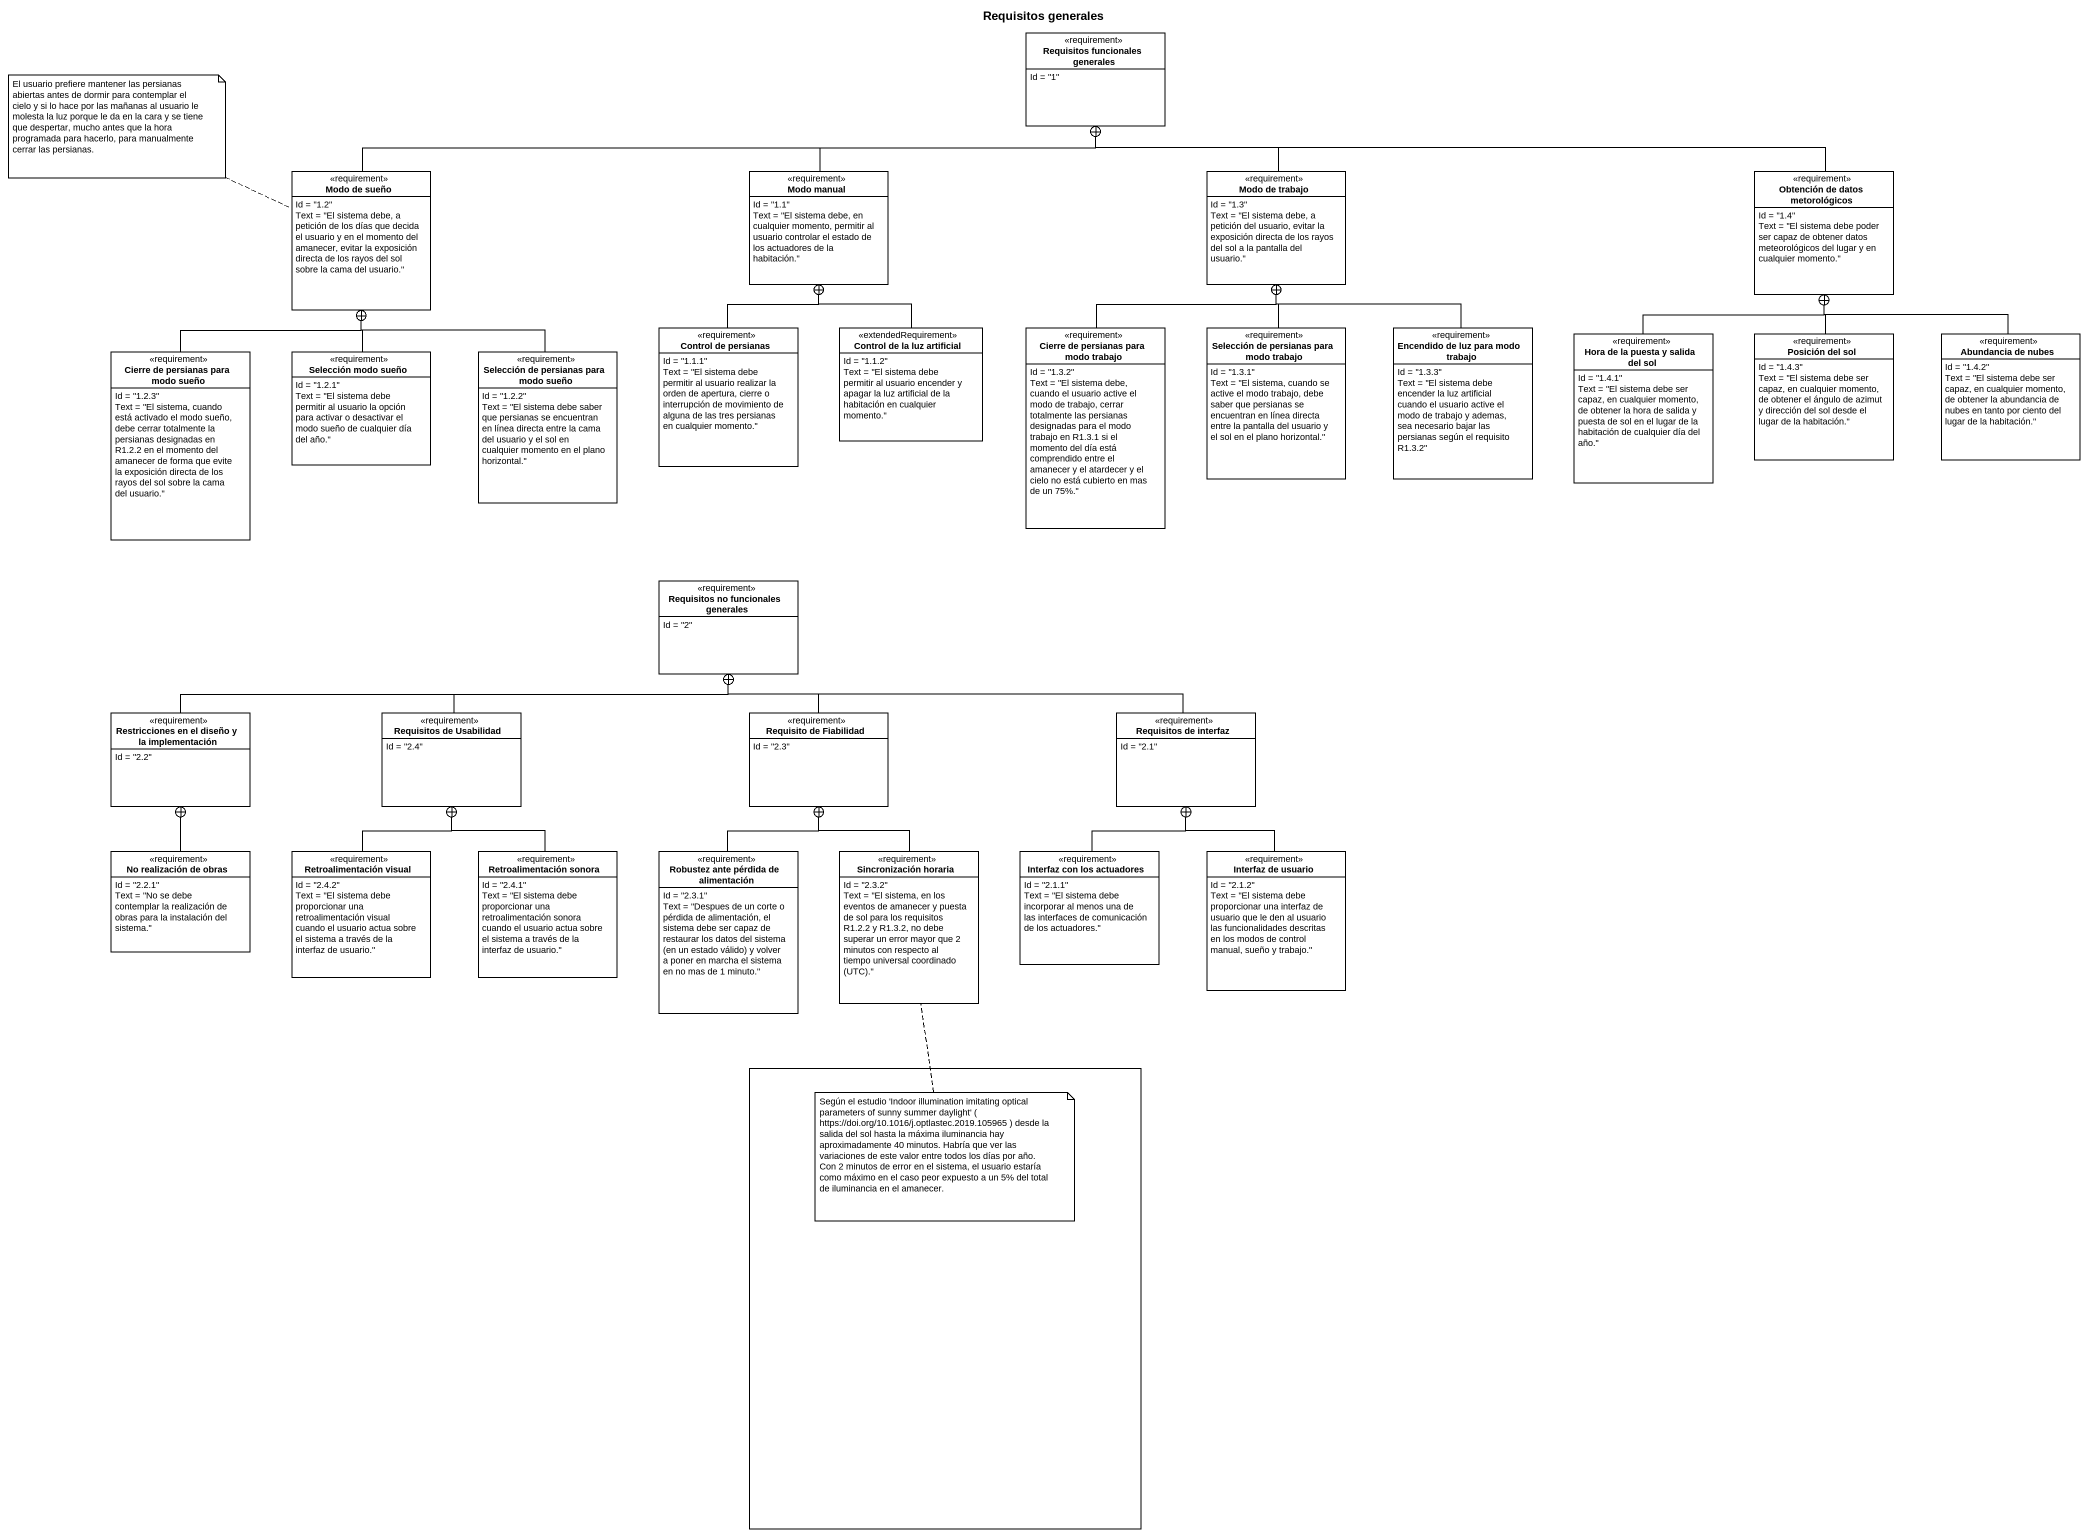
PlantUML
@startuml
title Requisitos generales
allowmixing
hide circle
hide empty members
class "Requisitos funcionales generales" as Requisitos_funcionales <<requirement>> {
  Id = "1"
}
class "Modo de sueño" as Modo_de_sueño <<requirement>> {
  Id = "1.2"
  Text = "El sistema debe, a petición de los días que decida el usuario y en el momento del amanecer, evitar la exposición directa de los rayos del sol sobre la cama del usuario."
}
class "Modo manual" as Modo_manual <<requirement>> {
  Id = "1.1"
  Text = "El sistema debe, en cualquier momento, permitir al usuario controlar el estado de los actuadores de la habitación."
}
class "Modo de trabajo" as Modo_de_trabajo <<requirement>> {
  Id = "1.3"
  Text = "El sistema debe, a petición del usuario, evitar la exposición directa de los rayos del sol a la pantalla del usuario."
}
class "Obtención de datos metorológicos" as Obtención_de_datos <<requirement>> {
  Id = "1.4"
  Text = "El sistema debe poder ser capaz de obtener datos meteorológicos del lugar y en cualquier momento."
}
class "Control de persianas" as Control_de_persianas <<requirement>> {
  Id = "1.1.1"
  Text = "El sistema debe permitir al usuario realizar la orden de apertura, cierre o interrupción de movimiento de alguna de las tres persianas en cualquier momento."
}
class "Control de la luz artificial" as Control_de_la_luz_artificial <<extendedRequirement>> {
  Id = "1.1.2"
  Text = "El sistema debe permitir al usuario encender y apagar la luz artificial de la habitación en cualquier momento."
}
class "Cierre de persianas para modo trabajo" as Cierre_de_persianas_para <<requirement>> {
  Id = "1.3.2"
  Text = "El sistema debe, cuando el usuario active el modo de trabajo, cerrar totalmente las persianas designadas para el modo trabajo en R1.3.1 si el momento del día está comprendido entre el amanecer y el atardecer y el cielo no está cubierto en mas de un 75%."
}
class "Selección de persianas para modo trabajo" as Selección_de_persianas_para <<requirement>> {
  Id = "1.3.1"
  Text = "El sistema, cuando se active el modo trabajo, debe saber que persianas se encuentran en línea directa entre la pantalla del usuario y el sol en el plano horizontal."
}
class "Encendido de luz para modo trabajo" as Encendido_de_luz_para_modo <<requirement>> {
  Id = "1.3.3"
  Text = "El sistema debe encender la luz artificial cuando el usuario active el modo de trabajo y ademas, sea necesario bajar las persianas según el requisito R1.3.2"
}
class "Hora de la puesta y salida del sol" as Hora_de_la_puesta_y_salida <<requirement>> {
  Id = "1.4.1"
  Text = "El sistema debe ser capaz, en cualquier momento, de obtener la hora de salida y puesta de sol en el lugar de la habitación de cualquier día del año."
}
class "Posición del sol" as Posición_del_sol <<requirement>> {
  Id = "1.4.3"
  Text = "El sistema debe ser capaz, en cualquier momento, de obtener el ángulo de azimut y dirección del sol desde el lugar de la habitación."
}
class "Abundancia de nubes" as Abundancia_de_nubes <<requirement>> {
  Id = "1.4.2"
  Text = "El sistema debe ser capaz, en cualquier momento, de obtener la abundancia de nubes en tanto por ciento del lugar de la habitación."
}
class "Cierre de persianas para modo sueño" as Cierre_de_persianas_para_2 <<requirement>> {
  Id = "1.2.3"
  Text = "El sistema, cuando está activado el modo sueño, debe cerrar totalmente la persianas designadas en R1.2.2 en el momento del amanecer de forma que evite la exposición directa de los rayos del sol sobre la cama del usuario."
}
class "Selección modo sueño" as Selección_modo_sueño <<requirement>> {
  Id = "1.2.1"
  Text = "El sistema debe permitir al usuario la opción para activar o desactivar el modo sueño de cualquier día del año."
}
class "Selección de persianas para modo sueño" as Selección_de_persianas_para_2 <<requirement>> {
  Id = "1.2.2"
  Text = "El sistema debe saber que persianas se encuentran en línea directa entre la cama del usuario y el sol en cualquier momento en el plano horizontal."
}
class "Requisitos no funcionales generales" as Requisitos_no_funcionales <<requirement>> {
  Id = "2"
}
class "Restricciones en el diseño y la implementación" as Restricciones_en_el_diseño <<requirement>> {
  Id = "2.2"
}
class "Requisitos de Usabilidad" as Requisitos_de_Usabilidad <<requirement>> {
  Id = "2.4"
}
class "Requisito de Fiabilidad" as Requisito_de_Fiabilidad <<requirement>> {
  Id = "2.3"
}
class "Requisitos de interfaz" as Requisitos_de_interfaz <<requirement>> {
  Id = "2.1"
}
class "No realización de obras" as No_realización_de_obras <<requirement>> {
  Id = "2.2.1"
  Text = "No se debe contemplar la realización de obras para la instalación del sistema."
}
class "Retroalimentación visual" as Retroalimentación_visual <<requirement>> {
  Id = "2.4.2"
  Text = "El sistema debe proporcionar una retroalimentación visual cuando el usuario actua sobre el sistema a través de la interfaz de usuario."
}
class "Retroalimentación sonora" as Retroalimentación_sonora <<requirement>> {
  Id = "2.4.1"
  Text = "El sistema debe proporcionar una retroalimentación sonora cuando el usuario actua sobre el sistema a través de la interfaz de usuario."
}
class "Robustez ante pérdida de alimentación" as Robustez_ante_pérdida_de <<requirement>> {
  Id = "2.3.1"
  {field} Text = "Despues de un corte o pérdida de alimentación, el sistema debe ser capaz de restaurar los datos del sistema (en un estado válido) y volver a poner en marcha el sistema en no mas de 1 minuto."
}
class "Sincronización horaria" as Sincronización_horaria <<requirement>> {
  Id = "2.3.2"
  {field} Text = "El sistema, en los eventos de amanecer y puesta de sol para los requisitos R1.2.2 y R1.3.2, no debe superar un error mayor que 2 minutos con respecto al tiempo universal coordinado (UTC)."
}
class "Interfaz con los actuadores" as Interfaz_con_los_actuadores <<requirement>> {
  Id = "2.1.1"
  Text = "El sistema debe incorporar al menos una de las interfaces de comunicación de los actuadores."
}
class "Interfaz de usuario" as Interfaz_de_usuario <<requirement>> {
  Id = "2.1.2"
  Text = "El sistema debe proporcionar una interfaz de usuario que le den al usuario las funcionalidades descritas en los modos de control manual, sueño y trabajo."
}
rectangle " " as rectangle1
Modo_de_sueño -right-+ Requisitos_funcionales
Modo_manual -right-+ Requisitos_funcionales
Modo_de_trabajo -up-+ Requisitos_funcionales
Obtención_de_datos -left-+ Requisitos_funcionales
Control_de_persianas -up-+ Modo_manual
Control_de_la_luz_artificial -up-+ Modo_manual
Cierre_de_persianas_para -up-+ Modo_de_trabajo
Selección_de_persianas_para -up-+ Modo_de_trabajo
Encendido_de_luz_para_modo -up-+ Modo_de_trabajo
Hora_de_la_puesta_y_salida -up-+ Obtención_de_datos
Posición_del_sol -up-+ Obtención_de_datos
Abundancia_de_nubes -up-+ Obtención_de_datos
Cierre_de_persianas_para_2 -up-+ Modo_de_sueño
Selección_modo_sueño -up-+ Modo_de_sueño
Selección_de_persianas_para_2 -up-+ Modo_de_sueño
Restricciones_en_el_diseño -right-+ Requisitos_no_funcionales
Requisitos_de_Usabilidad -right-+ Requisitos_no_funcionales
Requisito_de_Fiabilidad -up-+ Requisitos_no_funcionales
Requisitos_de_interfaz -left-+ Requisitos_no_funcionales
No_realización_de_obras -up-+ Restricciones_en_el_diseño
Retroalimentación_visual -up-+ Requisitos_de_Usabilidad
Retroalimentación_sonora -up-+ Requisitos_de_Usabilidad
Robustez_ante_pérdida_de -up-+ Requisito_de_Fiabilidad
Sincronización_horaria -up-+ Requisito_de_Fiabilidad
Interfaz_con_los_actuadores -up-+ Requisitos_de_interfaz
Interfaz_de_usuario -up-+ Requisitos_de_interfaz
note left of Modo_de_sueño : El usuario prefiere mantener las persianas abiertas antes de dormir para contemplar el cielo y si lo hace por las mañanas al usuario le molesta la luz porque le da en la cara y se tiene que despertar, mucho antes que la hora programada para hacerlo, para manualmente cerrar las persianas.
note bottom of Sincronización_horaria : Según el estudio 'Indoor illumination imitating optical parameters of sunny summer daylight' ( https://doi.org/10.1016/j.optlastec.2019.105965 ) desde la salida del sol hasta la máxima iluminancia hay aproximadamente 40 minutos. Habría que ver las variaciones de este valor entre todos los días por año. Con 2 minutos de error en el sistema, el usuario estaría como máximo en el caso peor expuesto a un 5% del total de iluminancia en el amanecer.
@enduml
